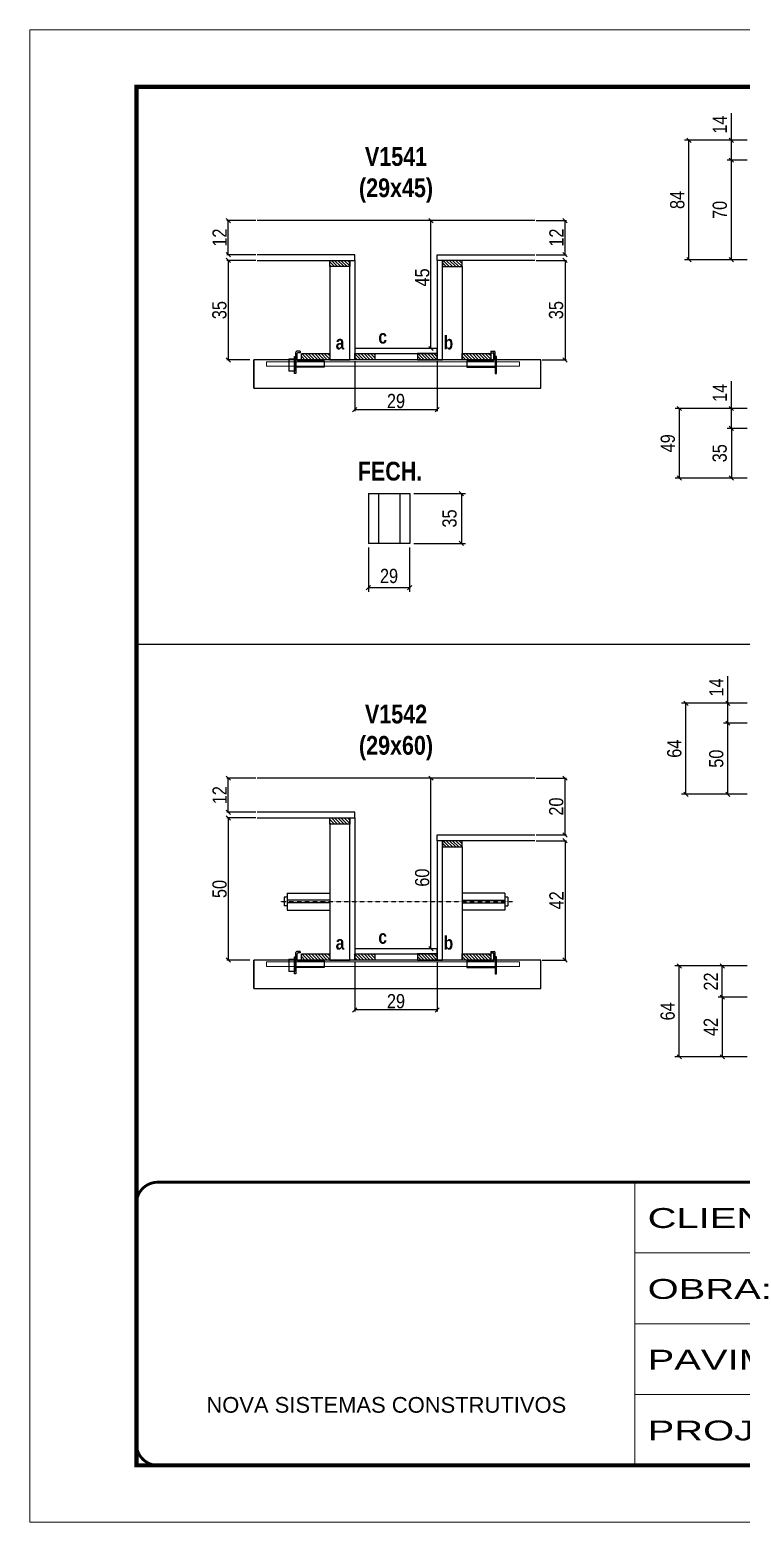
# Model space of a CAD drawing. Extents: x 3309 to 9563, y -2522 to 14608.
# Drawn here: x 6493 to 6993, y 6666 to 7716 of the extents above; entities that cross this region are included whole.
import ezdxf

# ---------------------------------------------------------------- set-up
doc = ezdxf.new("R2010")
doc.units = 0
for name, pattern in [('CONTINUO', [0]), ('DASHED', [0.75, 0.5, -0.25]), ('HIDDEN', [0.375, 0.25, -0.125])]:
    doc.linetypes.add(name, pattern=pattern)
for name, color, linetype in [('barrote', 251, 'Continuous'), ('COTA', 241, 'Continuous'), ('detalhes', 4, 'Continuous'), ('NOMENCLATURA', 7, 'Continuous'), ('Painéis', 200, 'Continuous'), ('presilha', 1, 'Continuous'), ('SARR_2.2x10', 60, 'Continuous'), ('SARR_2.2x7', 40, 'Continuous'), ('SARR_3.5x7', 81, 'Continuous'), ('TENSOR', 3, 'Continuous')]:
    doc.layers.add(name, color=color, linetype=linetype)
for name, color, linetype, lineweight in [('CONCRETO', 251, 'Continuous', 25), ('Folhas', 255, 'Continuous', 9), ('SARRAFO DE PRESSAO', 251, 'DASHED', 9), ('SCO-___-LAJ', 2, 'Continuous', 0)]:
    doc.layers.add(name, color=color, linetype=linetype, lineweight=lineweight)
doc.styles.add('ARIAL', font='arial.ttf')
doc.styles.add('COTA TECNICA', font='techl___.ttf', dxfattribs={"height": 10})
doc.styles.add('COTA TECNICA 2X', font='techl___.ttf', dxfattribs={"height": 10})
doc.styles.add('TECNICA', font='techb___.ttf', dxfattribs={"height": 10})
doc.styles.add('Tecnologia', font='')
doc.styles.get('Tecnologia').set_extended_font_data('Forgotten Futurist')
doc.dimstyles.new('PAINEL', dxfattribs={"dimtxt": 10, "dimasz": 3, "dimexe": 3, "dimexo": 3, "dimgap": 3, "dimtad": 1, "dimdec": 1, "dimzin": 12, "dimdsep": 46, "dimtxsty": 'COTA TECNICA', "dimblk1": 'OBLIQUE', "dimblk2": 'OBLIQUE', "dimsah": 1, "dimcen": 0.9, "dimclrd": 4, "dimclre": 4, "dimclrt": 240, "dimadec": 1, "dimazin": 3, "dimtfac": 1, "dimtdec": 1, "dimtmove": 0, "dimatfit": 3, "dimfxl": 1, "dimtolj": 1, "dimtzin": 12, "dimarcsym": 0})
doc.dimstyles.new('SECAO', dxfattribs={"dimscale": 0.333333, "dimtxt": 5, "dimasz": 9, "dimexe": 3, "dimexo": 3, "dimgap": 3, "dimtad": 1, "dimdec": 1, "dimlfac": 0.5, "dimzin": 12, "dimdsep": 46, "dimtxsty": 'COTA TECNICA 2X', "dimblk1": 'OBLIQUE', "dimblk2": 'OBLIQUE', "dimsah": 1, "dimcen": 0.9, "dimclrd": 4, "dimclre": 4, "dimclrt": 240, "dimadec": 1, "dimazin": 3, "dimtfac": 1, "dimtdec": 1, "dimtmove": 0, "dimatfit": 3, "dimfxl": 1, "dimtolj": 1, "dimtzin": 12, "dimarcsym": 0})

# ---------------------------------------------------------------- blocks, each defined once
blk = doc.blocks.new('9999999999')
at = {"color": 30, "linetype": 'CONTINUO'}
for p, q in [((98564.6, 34230.2), (98564.6, 34429.4)), ((98564.6, 34379.6), (99584, 34379.6)), ((98564.6, 34329.8), (99488, 34329.8)), ((98564.6, 34280), (99488, 34280))]:
    blk.add_line(p, q, dxfattribs=at)
at = {"color": 30, "linetype": 'CONTINUO', "const_width": 2}
blk.add_lwpolyline([(99584, 34230.2), (99584, 34414.4, 0.414214), (99569, 34429.4), (98229, 34429.4, 0.414214), (98214, 34414.4), (98214, 34245.2, 0.414214), (98229, 34230.2), (99584, 34230.2)], format="xyb", dxfattribs=at)
at = {"layer": 'Folhas'}
blk.add_lwpolyline([(98139, 34190.2), (99624, 34190.2), (99624, 35240.2), (98139, 35240.2)], close=True, dxfattribs=at)
at = {"layer": 'Folhas', "color": 30, "const_width": 3}
blk.add_lwpolyline([(98214, 34230.2), (99584, 34230.2), (99584, 35200.2), (98214, 35200.2)], close=True, dxfattribs=at)
at = {"color": 7, "linetype": 'Continuous', "ltscale": 5, "style": 'ARIAL'}
blk.add_text('NOVA SISTEMAS CONSTRUTIVOS', height=11.059, dxfattribs=at).set_placement((98263.2, 34267.2))
at = {"layer": 'Folhas', "color": 7, "style": 'Tecnologia', "width": 1.5}
for s, p in [('CLIENTE:', (98573.7, 34397.2)), ('OBRA:', (98573.7, 34347.3)), ('PAVIMENTO:', (98573.7, 34297.5)), ('PROJETO:', (98573.7, 34247.7))]:
    blk.add_text(s, height=14, dxfattribs=at).set_placement(p)
blk = doc.blocks.new('_Oblique')
at = {"color": 0, "linetype": 'ByBlock', "lineweight": -2}
blk.add_line((-0.5, -0.5), (0.5, 0.5), dxfattribs=at)
blk = doc.blocks.new('*D2457')
at = {"layer": 'COTA', "color": 4, "lineweight": -2, "transparency": 16777216}
for p, q in [((6721.5, 7483.2), (6721.5, 7448.1)), ((6779.5, 7483.2), (6779.5, 7448.1)), ((6779.5, 7449.1), (6721.5, 7449.1))]:
    blk.add_line(p, q, dxfattribs=at)
at = {"layer": 'Defpoints', "color": 0, "transparency": 16777216}
for p in [(6721.5, 7484.2), (6779.5, 7484.2), (6721.5, 7449.1)]:
    blk.add_point(p, dxfattribs=at)
at = {"layer": 'COTA', "color": 4, "lineweight": -2, "transparency": 16777216, "xscale": 3, "yscale": 3, "zscale": 3, "rotation": 180}
blk.add_blockref('_Oblique', (6721.5, 7449.1), dxfattribs=at)
at = {"layer": 'COTA', "color": 4, "lineweight": -2, "transparency": 16777216, "xscale": 3, "yscale": 3, "zscale": 3}
blk.add_blockref('_Oblique', (6779.5, 7449.1), dxfattribs=at)
at = {"layer": 'COTA', "color": 240, "transparency": 16777216, "insert": (6750.5, 7455.2), "char_height": 10, "attachment_point": 5, "style": 'COTA TECNICA 2X'}
blk.add_mtext('\\A1;29', dxfattribs=at)
blk = doc.blocks.new('PRESILHA METÁLICA 1')
at = {"layer": 'presilha'}
for p, q in [((7.5, 10.6), (7.5, 19.9)), ((12, 21), (8.6, 21)), ((9, 11.6), (9, 18.9)), ((12, 19.5), (9.6, 19.5)), ((12, 21), (12, 19.5)), ((0, 13), (6, 13)), ((0, 13), (0, 0)), ((6, 0), (0, 0)), ((6, 15.5), (7.5, 15.5)), ((6, -2.5), (6, 15.5)), ((6, 13), (6, 0)), ((7.5, 15.5), (7.5, -2.5)), ((37.5, 4.1), (7.5, 4.1)), ((37.5, 11), (9.6, 11)), ((37.5, 11), (37.5, 4.1)), ((7.5, -2.5), (6, -2.5))]:
    blk.add_line(p, q, dxfattribs=at)
for centre, radius, start, end in [((8.6, 19.9), 1.14, 90, 180), ((9.6, 18.9), 0.57, 90, 180), ((9.6, 11.6), 0.57, 180, 270)]:
    blk.add_arc(centre, radius, start, end, dxfattribs=at)
blk = doc.blocks.new('PRESILHA METÁLICA 2')
at = {"layer": 'presilha'}
for p, q in [((-5.2, 23.5), (-5.2, 22)), ((-5.2, 23.5), (-1.9, 23.5)), ((-5.2, 22), (-2.8, 22)), ((-2.2, 14.1), (-2.2, 21.4)), ((0.8, 18), (-0.8, 18)), ((-0.8, 18), (-0.8, 0)), ((-0.8, 14.6), (-0.8, 22.4)), ((0.8, 0), (0.8, 18)), ((-30.8, 13.5), (-30.8, 6.6)), ((-30.8, 13.5), (-2.8, 13.5)), ((-30.8, 6.6), (-0.8, 6.6)), ((-0.8, 0), (0.8, 0))]:
    blk.add_line(p, q, dxfattribs=at)
for centre, radius, start, end in [((-2.8, 21.4), 0.57, 0, 90), ((-1.9, 22.4), 1.14, 0, 90), ((-2.8, 14.1), 0.57, 270, 0)]:
    blk.add_arc(centre, radius, start, end, dxfattribs=at)
blk = doc.blocks.new('*D2458')
at = {"layer": 'COTA', "color": 4, "lineweight": -2, "transparency": 16777216}
for p, q in [((6651.8, 7554.2), (6631.5, 7554.2)), ((6632.5, 7554.2), (6632.5, 7484.2)), ((6647.7, 7484.2), (6631.5, 7484.2))]:
    blk.add_line(p, q, dxfattribs=at)
at = {"layer": 'Defpoints', "color": 0, "transparency": 16777216}
for p in [(6652.8, 7554.2), (6632.5, 7484.2), (6648.7, 7484.2)]:
    blk.add_point(p, dxfattribs=at)
at = {"layer": 'COTA', "color": 4, "lineweight": -2, "transparency": 16777216, "xscale": 3, "yscale": 3, "zscale": 3}
for p, rotation in [((6632.5, 7554.2), 90), ((6632.5, 7484.2), 270)]:
    blk.add_blockref('_Oblique', p, dxfattribs=dict(at, rotation=rotation))
at = {"layer": 'COTA', "color": 240, "transparency": 16777216, "insert": (6626.3, 7519.2), "char_height": 10, "attachment_point": 5, "rotation": 90, "style": 'COTA TECNICA 2X'}
blk.add_mtext('\\A1;35', dxfattribs=at)
blk = doc.blocks.new('*D2459')
at = {"layer": 'COTA', "color": 4, "lineweight": -2, "transparency": 16777216}
for p, q in [((6849.2, 7554.2), (6870.5, 7554.2)), ((6869.5, 7554.2), (6869.5, 7484.2)), ((6853.3, 7484.2), (6870.5, 7484.2))]:
    blk.add_line(p, q, dxfattribs=at)
at = {"layer": 'Defpoints', "color": 0, "transparency": 16777216}
for p in [(6848.2, 7554.2), (6852.3, 7484.2), (6869.5, 7484.2)]:
    blk.add_point(p, dxfattribs=at)
at = {"layer": 'COTA', "color": 4, "lineweight": -2, "transparency": 16777216, "xscale": 3, "yscale": 3, "zscale": 3}
for p, rotation in [((6869.5, 7554.2), 90), ((6869.5, 7484.2), 270)]:
    blk.add_blockref('_Oblique', p, dxfattribs=dict(at, rotation=rotation))
at = {"layer": 'COTA', "color": 240, "transparency": 16777216, "insert": (6863.2, 7519.2), "char_height": 10, "attachment_point": 5, "rotation": 90, "style": 'COTA TECNICA 2X'}
blk.add_mtext('\\A1;35', dxfattribs=at)
blk = doc.blocks.new('*D2460')
at = {"layer": 'COTA', "color": 4, "lineweight": -2, "transparency": 16777216}
for p, q in [((6778.5, 7582.2), (6774.1, 7582.2)), ((6775.1, 7492.2), (6775.1, 7582.2)), ((6778.5, 7492.2), (6774.1, 7492.2))]:
    blk.add_line(p, q, dxfattribs=at)
at = {"layer": 'Defpoints', "color": 0, "transparency": 16777216}
for p in [(6775.1, 7582.2), (6779.5, 7582.2), (6779.5, 7492.2)]:
    blk.add_point(p, dxfattribs=at)
at = {"layer": 'COTA', "color": 4, "lineweight": -2, "transparency": 16777216, "xscale": 3, "yscale": 3, "zscale": 3}
for p, rotation in [((6775.1, 7582.2), 90), ((6775.1, 7492.2), 270)]:
    blk.add_blockref('_Oblique', p, dxfattribs=dict(at, rotation=rotation))
at = {"layer": 'COTA', "color": 240, "transparency": 16777216, "insert": (6769, 7542.2), "char_height": 10, "attachment_point": 5, "rotation": 90, "style": 'COTA TECNICA 2X'}
blk.add_mtext('\\A1;45', dxfattribs=at)
blk = doc.blocks.new('*D2461')
at = {"layer": 'COTA', "color": 4, "lineweight": -2, "transparency": 16777216}
for p, q in [((6849.2, 7582.2), (6870.5, 7582.2)), ((6869.5, 7558.2), (6869.5, 7582.2)), ((6849.2, 7558.2), (6870.5, 7558.2))]:
    blk.add_line(p, q, dxfattribs=at)
at = {"layer": 'Defpoints', "color": 0, "transparency": 16777216}
for p in [(6848.2, 7582.2), (6869.5, 7582.2), (6848.2, 7558.2)]:
    blk.add_point(p, dxfattribs=at)
at = {"layer": 'COTA', "color": 4, "lineweight": -2, "transparency": 16777216, "xscale": 3, "yscale": 3, "zscale": 3}
for p, rotation in [((6869.5, 7582.2), 90), ((6869.5, 7558.2), 270)]:
    blk.add_blockref('_Oblique', p, dxfattribs=dict(at, rotation=rotation))
at = {"layer": 'COTA', "color": 240, "transparency": 16777216, "insert": (6863.4, 7570.2), "char_height": 10, "attachment_point": 5, "rotation": 90, "style": 'COTA TECNICA 2X'}
blk.add_mtext('\\A1;12', dxfattribs=at)
blk = doc.blocks.new('*D2467')
at = {"layer": 'COTA', "color": 4, "lineweight": -2, "transparency": 16777216}
for p, q in [((6651.8, 7582.2), (6631.5, 7582.2)), ((6632.5, 7558.2), (6632.5, 7582.2)), ((6651.8, 7558.2), (6631.5, 7558.2))]:
    blk.add_line(p, q, dxfattribs=at)
at = {"layer": 'Defpoints', "color": 0, "transparency": 16777216}
for p in [(6632.5, 7582.2), (6652.8, 7582.2), (6652.8, 7558.2)]:
    blk.add_point(p, dxfattribs=at)
at = {"layer": 'COTA', "color": 4, "lineweight": -2, "transparency": 16777216, "xscale": 3, "yscale": 3, "zscale": 3}
for p, rotation in [((6632.5, 7582.2), 90), ((6632.5, 7558.2), 270)]:
    blk.add_blockref('_Oblique', p, dxfattribs=dict(at, rotation=rotation))
at = {"layer": 'COTA', "color": 240, "transparency": 16777216, "insert": (6626.4, 7570.2), "char_height": 10, "attachment_point": 5, "rotation": 90, "style": 'COTA TECNICA 2X'}
blk.add_mtext('\\A1;12', dxfattribs=at)
blk = doc.blocks.new('*D2488')
at = {"layer": 'COTA', "color": 4, "lineweight": -2, "transparency": 16777216}
for p, q in [((6721.5, 7060.9), (6721.5, 7025.8)), ((6779.5, 7060.9), (6779.5, 7025.8)), ((6779.5, 7026.8), (6721.5, 7026.8))]:
    blk.add_line(p, q, dxfattribs=at)
at = {"layer": 'Defpoints', "color": 0, "transparency": 16777216}
for p in [(6721.5, 7061.9), (6779.5, 7061.9), (6721.5, 7026.8)]:
    blk.add_point(p, dxfattribs=at)
at = {"layer": 'COTA', "color": 4, "lineweight": -2, "transparency": 16777216, "xscale": 3, "yscale": 3, "zscale": 3, "rotation": 180}
blk.add_blockref('_Oblique', (6721.5, 7026.8), dxfattribs=at)
at = {"layer": 'COTA', "color": 4, "lineweight": -2, "transparency": 16777216, "xscale": 3, "yscale": 3, "zscale": 3}
blk.add_blockref('_Oblique', (6779.5, 7026.8), dxfattribs=at)
at = {"layer": 'COTA', "color": 240, "transparency": 16777216, "insert": (6750.5, 7032.9), "char_height": 10, "attachment_point": 5, "style": 'COTA TECNICA 2X'}
blk.add_mtext('\\A1;29', dxfattribs=at)
blk = doc.blocks.new('*D2489')
at = {"layer": 'COTA', "color": 4, "lineweight": -2, "transparency": 16777216}
for p, q in [((6651.8, 7161.9), (6631.5, 7161.9)), ((6632.5, 7161.9), (6632.5, 7061.9)), ((6647.7, 7061.9), (6631.5, 7061.9))]:
    blk.add_line(p, q, dxfattribs=at)
at = {"layer": 'Defpoints', "color": 0, "transparency": 16777216}
for p in [(6652.8, 7161.9), (6632.5, 7061.9), (6648.7, 7061.9)]:
    blk.add_point(p, dxfattribs=at)
at = {"layer": 'COTA', "color": 4, "lineweight": -2, "transparency": 16777216, "xscale": 3, "yscale": 3, "zscale": 3}
for p, rotation in [((6632.5, 7161.9), 90), ((6632.5, 7061.9), 270)]:
    blk.add_blockref('_Oblique', p, dxfattribs=dict(at, rotation=rotation))
at = {"layer": 'COTA', "color": 240, "transparency": 16777216, "insert": (6626.4, 7111.9), "char_height": 10, "attachment_point": 5, "rotation": 90, "style": 'COTA TECNICA 2X'}
blk.add_mtext('\\A1;50', dxfattribs=at)
blk = doc.blocks.new('*D2490')
at = {"layer": 'COTA', "color": 4, "lineweight": -2, "transparency": 16777216}
for p, q in [((6849.2, 7145.9), (6870.5, 7145.9)), ((6869.5, 7145.9), (6869.5, 7061.9)), ((6853.3, 7061.9), (6870.5, 7061.9))]:
    blk.add_line(p, q, dxfattribs=at)
at = {"layer": 'Defpoints', "color": 0, "transparency": 16777216}
for p in [(6848.2, 7145.9), (6852.3, 7061.9), (6869.5, 7061.9)]:
    blk.add_point(p, dxfattribs=at)
at = {"layer": 'COTA', "color": 4, "lineweight": -2, "transparency": 16777216, "xscale": 3, "yscale": 3, "zscale": 3}
for p, rotation in [((6869.5, 7145.9), 90), ((6869.5, 7061.9), 270)]:
    blk.add_blockref('_Oblique', p, dxfattribs=dict(at, rotation=rotation))
at = {"layer": 'COTA', "color": 240, "transparency": 16777216, "insert": (6863.4, 7103.9), "char_height": 10, "attachment_point": 5, "rotation": 90, "style": 'COTA TECNICA 2X'}
blk.add_mtext('\\A1;42', dxfattribs=at)
blk = doc.blocks.new('*D2491')
at = {"layer": 'COTA', "color": 4, "lineweight": -2, "transparency": 16777216}
for p, q in [((6778.5, 7189.9), (6774.1, 7189.9)), ((6775.1, 7069.9), (6775.1, 7189.9)), ((6778.5, 7069.9), (6774.1, 7069.9))]:
    blk.add_line(p, q, dxfattribs=at)
at = {"layer": 'Defpoints', "color": 0, "transparency": 16777216}
for p in [(6775.1, 7189.9), (6779.5, 7189.9), (6779.5, 7069.9)]:
    blk.add_point(p, dxfattribs=at)
at = {"layer": 'COTA', "color": 4, "lineweight": -2, "transparency": 16777216, "xscale": 3, "yscale": 3, "zscale": 3}
for p, rotation in [((6775.1, 7189.9), 90), ((6775.1, 7069.9), 270)]:
    blk.add_blockref('_Oblique', p, dxfattribs=dict(at, rotation=rotation))
at = {"layer": 'COTA', "color": 240, "transparency": 16777216, "insert": (6769, 7119.9), "char_height": 10, "attachment_point": 5, "rotation": 90, "style": 'COTA TECNICA 2X'}
blk.add_mtext('\\A1;60', dxfattribs=at)
blk = doc.blocks.new('*D2492')
at = {"layer": 'COTA', "color": 4, "lineweight": -2, "transparency": 16777216}
for p, q in [((6849.2, 7189.9), (6870.5, 7189.9)), ((6869.5, 7149.9), (6869.5, 7189.9)), ((6849.2, 7149.9), (6870.5, 7149.9))]:
    blk.add_line(p, q, dxfattribs=at)
at = {"layer": 'Defpoints', "color": 0, "transparency": 16777216}
for p in [(6848.2, 7189.9), (6869.5, 7189.9), (6848.2, 7149.9)]:
    blk.add_point(p, dxfattribs=at)
at = {"layer": 'COTA', "color": 4, "lineweight": -2, "transparency": 16777216, "xscale": 3, "yscale": 3, "zscale": 3}
for p, rotation in [((6869.5, 7189.9), 90), ((6869.5, 7149.9), 270)]:
    blk.add_blockref('_Oblique', p, dxfattribs=dict(at, rotation=rotation))
at = {"layer": 'COTA', "color": 240, "transparency": 16777216, "insert": (6863.3, 7169.9), "char_height": 10, "attachment_point": 5, "rotation": 90, "style": 'COTA TECNICA 2X'}
blk.add_mtext('\\A1;20', dxfattribs=at)
blk = doc.blocks.new('*D2493')
at = {"layer": 'COTA', "color": 4, "lineweight": -2, "transparency": 16777216}
for p, q in [((6651.8, 7189.9), (6631.5, 7189.9)), ((6632.5, 7165.9), (6632.5, 7189.9)), ((6651.8, 7165.9), (6631.5, 7165.9))]:
    blk.add_line(p, q, dxfattribs=at)
at = {"layer": 'Defpoints', "color": 0, "transparency": 16777216}
for p in [(6632.5, 7189.9), (6652.8, 7189.9), (6652.8, 7165.9)]:
    blk.add_point(p, dxfattribs=at)
at = {"layer": 'COTA', "color": 4, "lineweight": -2, "transparency": 16777216, "xscale": 3, "yscale": 3, "zscale": 3}
for p, rotation in [((6632.5, 7189.9), 90), ((6632.5, 7165.9), 270)]:
    blk.add_blockref('_Oblique', p, dxfattribs=dict(at, rotation=rotation))
at = {"layer": 'COTA', "color": 240, "transparency": 16777216, "insert": (6626.4, 7177.9), "char_height": 10, "attachment_point": 5, "rotation": 90, "style": 'COTA TECNICA 2X'}
blk.add_mtext('\\A1;12', dxfattribs=at)
blk = doc.blocks.new('*D2497')
at = {"layer": 'COTA', "color": 4, "lineweight": -2, "transparency": 16777216}
for p, q in [((6997.7, 7228.6), (6981, 7228.6)), ((6984, 7178.6), (6984, 7228.6)), ((6997.7, 7178.6), (6981, 7178.6))]:
    blk.add_line(p, q, dxfattribs=at)
at = {"layer": 'Defpoints', "color": 0, "transparency": 16777216}
for p in [(6984, 7228.6), (7000.7, 7228.6), (7000.7, 7178.6)]:
    blk.add_point(p, dxfattribs=at)
at = {"layer": 'COTA', "color": 4, "lineweight": -2, "transparency": 16777216, "xscale": 3, "yscale": 3, "zscale": 3}
for p, rotation in [((6984, 7228.6), 90), ((6984, 7178.6), 270)]:
    blk.add_blockref('_Oblique', p, dxfattribs=dict(at, rotation=rotation))
at = {"layer": 'COTA', "color": 240, "transparency": 16777216, "insert": (6975.9, 7203.6), "char_height": 10, "attachment_point": 5, "rotation": 90, "style": 'COTA TECNICA'}
blk.add_mtext('\\A1;50', dxfattribs=at)
blk = doc.blocks.new('*D2498')
at = {"layer": 'COTA', "color": 4, "lineweight": -2, "transparency": 16777216}
for p, q in [((6984, 7242.6), (6984, 7261.7)), ((6997.7, 7242.6), (6981, 7242.6)), ((6984, 7228.6), (6984, 7242.6)), ((6997.7, 7228.6), (6981, 7228.6))]:
    blk.add_line(p, q, dxfattribs=at)
at = {"layer": 'Defpoints', "color": 0, "transparency": 16777216}
for p in [(6984, 7242.6), (7000.7, 7242.6), (7000.7, 7228.6)]:
    blk.add_point(p, dxfattribs=at)
at = {"layer": 'COTA', "color": 4, "lineweight": -2, "transparency": 16777216, "xscale": 3, "yscale": 3, "zscale": 3}
for p, rotation in [((6984, 7242.6), 90), ((6984, 7228.6), 270)]:
    blk.add_blockref('_Oblique', p, dxfattribs=dict(at, rotation=rotation))
at = {"layer": 'COTA', "color": 240, "transparency": 16777216, "insert": (6975.9, 7253.7), "char_height": 10, "attachment_point": 5, "rotation": 90, "style": 'COTA TECNICA'}
blk.add_mtext('\\A1;14', dxfattribs=at)
blk = doc.blocks.new('*D2499')
at = {"layer": 'COTA', "color": 4, "lineweight": -2, "transparency": 16777216}
for p, q in [((6997.7, 7242.6), (6951.5, 7242.6)), ((6954.5, 7178.6), (6954.5, 7242.6)), ((6997.7, 7178.6), (6951.5, 7178.6))]:
    blk.add_line(p, q, dxfattribs=at)
at = {"layer": 'Defpoints', "color": 0, "transparency": 16777216}
for p in [(6954.5, 7242.6), (7000.7, 7242.6), (7000.7, 7178.6)]:
    blk.add_point(p, dxfattribs=at)
at = {"layer": 'COTA', "color": 4, "lineweight": -2, "transparency": 16777216, "xscale": 3, "yscale": 3, "zscale": 3}
for p, rotation in [((6954.5, 7242.6), 90), ((6954.5, 7178.6), 270)]:
    blk.add_blockref('_Oblique', p, dxfattribs=dict(at, rotation=rotation))
at = {"layer": 'COTA', "color": 240, "transparency": 16777216, "insert": (6946.4, 7210.6), "char_height": 10, "attachment_point": 5, "rotation": 90, "style": 'COTA TECNICA'}
blk.add_mtext('\\A1;64', dxfattribs=at)
blk = doc.blocks.new('*D2509')
at = {"layer": 'COTA', "color": 4, "lineweight": -2, "transparency": 16777216}
for p, q in [((6997.7, 7057.8), (6977.1, 7057.8)), ((6980.1, 7035.8), (6980.1, 7057.8)), ((6997.7, 7035.8), (6977.1, 7035.8))]:
    blk.add_line(p, q, dxfattribs=at)
at = {"layer": 'Defpoints', "color": 0, "transparency": 16777216}
for p in [(6980.1, 7057.8), (7000.7, 7057.8), (7000.7, 7035.8)]:
    blk.add_point(p, dxfattribs=at)
at = {"layer": 'COTA', "color": 4, "lineweight": -2, "transparency": 16777216, "xscale": 3, "yscale": 3, "zscale": 3}
for p, rotation in [((6980.1, 7057.8), 90), ((6980.1, 7035.8), 270)]:
    blk.add_blockref('_Oblique', p, dxfattribs=dict(at, rotation=rotation))
at = {"layer": 'COTA', "color": 240, "transparency": 16777216, "insert": (6972.1, 7046.8), "char_height": 10, "attachment_point": 5, "rotation": 90, "style": 'COTA TECNICA'}
blk.add_mtext('\\A1;22', dxfattribs=at)
blk = doc.blocks.new('*D2510')
at = {"layer": 'COTA', "color": 4, "lineweight": -2, "transparency": 16777216}
for p, q in [((6997.7, 7035.8), (6977.1, 7035.8)), ((6980.1, 7035.8), (6980.1, 6993.8)), ((6997.7, 6993.8), (6977.1, 6993.8))]:
    blk.add_line(p, q, dxfattribs=at)
at = {"layer": 'Defpoints', "color": 0, "transparency": 16777216}
for p in [(7000.7, 7035.8), (6980.1, 6993.8), (7000.7, 6993.8)]:
    blk.add_point(p, dxfattribs=at)
at = {"layer": 'COTA', "color": 4, "lineweight": -2, "transparency": 16777216, "xscale": 3, "yscale": 3, "zscale": 3}
for p, rotation in [((6980.1, 7035.8), 90), ((6980.1, 6993.8), 270)]:
    blk.add_blockref('_Oblique', p, dxfattribs=dict(at, rotation=rotation))
at = {"layer": 'COTA', "color": 240, "transparency": 16777216, "insert": (6972, 7014.8), "char_height": 10, "attachment_point": 5, "rotation": 90, "style": 'COTA TECNICA'}
blk.add_mtext('\\A1;42', dxfattribs=at)
blk = doc.blocks.new('*D2511')
at = {"layer": 'COTA', "color": 4, "lineweight": -2, "transparency": 16777216}
for p, q in [((6997.7, 7057.8), (6946.8, 7057.8)), ((6949.8, 6993.8), (6949.8, 7057.8)), ((6997.7, 6993.8), (6946.8, 6993.8))]:
    blk.add_line(p, q, dxfattribs=at)
at = {"layer": 'Defpoints', "color": 0, "transparency": 16777216}
for p in [(6949.8, 7057.8), (7000.7, 7057.8), (7000.7, 6993.8)]:
    blk.add_point(p, dxfattribs=at)
at = {"layer": 'COTA', "color": 4, "lineweight": -2, "transparency": 16777216, "xscale": 3, "yscale": 3, "zscale": 3}
for p, rotation in [((6949.8, 7057.8), 90), ((6949.8, 6993.8), 270)]:
    blk.add_blockref('_Oblique', p, dxfattribs=dict(at, rotation=rotation))
at = {"layer": 'COTA', "color": 240, "transparency": 16777216, "insert": (6941.7, 7025.8), "char_height": 10, "attachment_point": 5, "rotation": 90, "style": 'COTA TECNICA'}
blk.add_mtext('\\A1;64', dxfattribs=at)
blk = doc.blocks.new('*D2642')
at = {"layer": 'COTA', "color": 4, "lineweight": -2, "transparency": 16777216}
for p, q in [((6997.7, 7624.7), (6983.5, 7624.7)), ((6986.5, 7554.7), (6986.5, 7624.7)), ((6997.7, 7554.7), (6983.5, 7554.7))]:
    blk.add_line(p, q, dxfattribs=at)
at = {"layer": 'Defpoints', "color": 0, "transparency": 16777216}
for p in [(6986.5, 7624.7), (7000.7, 7624.7, 0), (7000.7, 7554.7, 0)]:
    blk.add_point(p, dxfattribs=at)
at = {"layer": 'COTA', "color": 4, "lineweight": -2, "transparency": 16777216, "xscale": 3, "yscale": 3, "zscale": 3}
for p, rotation in [((6986.5, 7624.7), 90), ((6986.5, 7554.7), 270)]:
    blk.add_blockref('_Oblique', p, dxfattribs=dict(at, rotation=rotation))
at = {"layer": 'COTA', "color": 240, "transparency": 16777216, "insert": (6978.4, 7589.7), "char_height": 10, "attachment_point": 5, "rotation": 90, "style": 'COTA TECNICA'}
blk.add_mtext('\\A1;70', dxfattribs=at)
blk = doc.blocks.new('*D2643')
at = {"layer": 'COTA', "color": 4, "lineweight": -2, "transparency": 16777216}
for p, q in [((6986.5, 7638.7), (6986.5, 7657.8)), ((6997.7, 7638.7), (6983.5, 7638.7)), ((6986.5, 7624.7), (6986.5, 7638.7)), ((6997.7, 7624.7), (6983.5, 7624.7))]:
    blk.add_line(p, q, dxfattribs=at)
at = {"layer": 'Defpoints', "color": 0, "transparency": 16777216}
for p in [(6986.5, 7638.7), (7000.7, 7638.7, 0), (7000.7, 7624.7, 0)]:
    blk.add_point(p, dxfattribs=at)
at = {"layer": 'COTA', "color": 4, "lineweight": -2, "transparency": 16777216, "xscale": 3, "yscale": 3, "zscale": 3}
for p, rotation in [((6986.5, 7638.7), 90), ((6986.5, 7624.7), 270)]:
    blk.add_blockref('_Oblique', p, dxfattribs=dict(at, rotation=rotation))
at = {"layer": 'COTA', "color": 240, "transparency": 16777216, "insert": (6978.4, 7649.7), "char_height": 10, "attachment_point": 5, "rotation": 90, "style": 'COTA TECNICA'}
blk.add_mtext('\\A1;14', dxfattribs=at)
blk = doc.blocks.new('*D2644')
at = {"layer": 'COTA', "color": 4, "lineweight": -2, "transparency": 16777216}
for p, q in [((6997.7, 7638.7), (6953.6, 7638.7)), ((6956.6, 7554.7), (6956.6, 7638.7)), ((6997.7, 7554.7), (6953.6, 7554.7))]:
    blk.add_line(p, q, dxfattribs=at)
at = {"layer": 'Defpoints', "color": 0, "transparency": 16777216}
for p in [(6956.6, 7638.7), (7000.7, 7638.7, 0), (7000.7, 7554.7, 0)]:
    blk.add_point(p, dxfattribs=at)
at = {"layer": 'COTA', "color": 4, "lineweight": -2, "transparency": 16777216, "xscale": 3, "yscale": 3, "zscale": 3}
for p, rotation in [((6956.6, 7638.7), 90), ((6956.6, 7554.7), 270)]:
    blk.add_blockref('_Oblique', p, dxfattribs=dict(at, rotation=rotation))
at = {"layer": 'COTA', "color": 240, "transparency": 16777216, "insert": (6948.5, 7596.7), "char_height": 10, "attachment_point": 5, "rotation": 90, "style": 'COTA TECNICA'}
blk.add_mtext('\\A1;84', dxfattribs=at)
blk = doc.blocks.new('*D2656')
at = {"layer": 'COTA', "color": 4, "lineweight": -2, "transparency": 16777216}
for p, q in [((6997.7, 7436), (6983.5, 7436)), ((6986.5, 7436), (6986.5, 7401)), ((6997.7, 7401), (6983.5, 7401))]:
    blk.add_line(p, q, dxfattribs=at)
at = {"layer": 'Defpoints', "color": 0, "transparency": 16777216}
for p in [(7000.7, 7436, 0), (6986.5, 7401), (7000.7, 7401, 0)]:
    blk.add_point(p, dxfattribs=at)
at = {"layer": 'COTA', "color": 4, "lineweight": -2, "transparency": 16777216, "xscale": 3, "yscale": 3, "zscale": 3}
for p, rotation in [((6986.5, 7436), 90), ((6986.5, 7401), 270)]:
    blk.add_blockref('_Oblique', p, dxfattribs=dict(at, rotation=rotation))
at = {"layer": 'COTA', "color": 240, "transparency": 16777216, "insert": (6978.3, 7418.5), "char_height": 10, "attachment_point": 5, "rotation": 90, "style": 'COTA TECNICA'}
blk.add_mtext('\\A1;35', dxfattribs=at)
blk = doc.blocks.new('*D2657')
at = {"layer": 'COTA', "color": 4, "lineweight": -2, "transparency": 16777216}
for p, q in [((6997.7, 7450), (6946.9, 7450)), ((6949.9, 7401), (6949.9, 7450)), ((6997.7, 7401), (6946.9, 7401))]:
    blk.add_line(p, q, dxfattribs=at)
at = {"layer": 'Defpoints', "color": 0, "transparency": 16777216}
for p in [(6949.9, 7450), (7000.7, 7450, 0), (7000.7, 7401, 0)]:
    blk.add_point(p, dxfattribs=at)
at = {"layer": 'COTA', "color": 4, "lineweight": -2, "transparency": 16777216, "xscale": 3, "yscale": 3, "zscale": 3}
for p, rotation in [((6949.9, 7450), 90), ((6949.9, 7401), 270)]:
    blk.add_blockref('_Oblique', p, dxfattribs=dict(at, rotation=rotation))
at = {"layer": 'COTA', "color": 240, "transparency": 16777216, "insert": (6941.8, 7425.5), "char_height": 10, "attachment_point": 5, "rotation": 90, "style": 'COTA TECNICA'}
blk.add_mtext('\\A1;49', dxfattribs=at)
blk = doc.blocks.new('*D2660')
at = {"layer": 'COTA', "color": 4, "lineweight": -2, "transparency": 16777216}
for p, q in [((6986.5, 7450), (6986.5, 7469.1)), ((6997.7, 7450), (6983.5, 7450)), ((6986.5, 7436), (6986.5, 7450)), ((6997.7, 7436), (6983.5, 7436))]:
    blk.add_line(p, q, dxfattribs=at)
at = {"layer": 'Defpoints', "color": 0, "transparency": 16777216}
for p in [(6986.5, 7450), (7000.7, 7450, 0), (7000.7, 7436, 0)]:
    blk.add_point(p, dxfattribs=at)
at = {"layer": 'COTA', "color": 4, "lineweight": -2, "transparency": 16777216, "xscale": 3, "yscale": 3, "zscale": 3}
for p, rotation in [((6986.5, 7450), 90), ((6986.5, 7436), 270)]:
    blk.add_blockref('_Oblique', p, dxfattribs=dict(at, rotation=rotation))
at = {"layer": 'COTA', "color": 240, "transparency": 16777216, "insert": (6978.4, 7461), "char_height": 10, "attachment_point": 5, "rotation": 90, "style": 'COTA TECNICA'}
blk.add_mtext('\\A1;14', dxfattribs=at)
blk = doc.blocks.new('*D2663')
at = {"layer": 'COTA', "color": 4, "lineweight": -2, "transparency": 16777216}
for p, q in [((6731.1, 7352.1), (6731.1, 7321)), ((6760.1, 7352.1), (6760.1, 7321)), ((6731.1, 7324), (6760.1, 7324))]:
    blk.add_line(p, q, dxfattribs=at)
at = {"layer": 'Defpoints', "color": 0, "transparency": 16777216}
for p in [(6731.1, 7355.1, 0), (6760.1, 7355.1, 0), (6760.1, 7324)]:
    blk.add_point(p, dxfattribs=at)
at = {"layer": 'COTA', "color": 4, "lineweight": -2, "transparency": 16777216, "xscale": 3, "yscale": 3, "zscale": 3, "rotation": 180}
blk.add_blockref('_Oblique', (6731.1, 7324), dxfattribs=at)
at = {"layer": 'COTA', "color": 4, "lineweight": -2, "transparency": 16777216, "xscale": 3, "yscale": 3, "zscale": 3}
blk.add_blockref('_Oblique', (6760.1, 7324), dxfattribs=at)
at = {"layer": 'COTA', "color": 240, "transparency": 16777216, "insert": (6745.6, 7332.1), "char_height": 10, "attachment_point": 5, "style": 'COTA TECNICA'}
blk.add_mtext('\\A1;29', dxfattribs=at)
blk = doc.blocks.new('*D2664')
at = {"layer": 'COTA', "color": 4, "lineweight": -2, "transparency": 16777216}
for p, q in [((6763.1, 7390.1), (6799.5, 7390.1)), ((6796.5, 7390.1), (6796.5, 7355.1)), ((6763.1, 7355.1), (6799.5, 7355.1))]:
    blk.add_line(p, q, dxfattribs=at)
at = {"layer": 'Defpoints', "color": 0, "transparency": 16777216}
for p in [(6760.1, 7390.1, 0), (6760.1, 7355.1, 0), (6796.5, 7355.1)]:
    blk.add_point(p, dxfattribs=at)
at = {"layer": 'COTA', "color": 4, "lineweight": -2, "transparency": 16777216, "xscale": 3, "yscale": 3, "zscale": 3}
for p, rotation in [((6796.5, 7390.1), 90), ((6796.5, 7355.1), 270)]:
    blk.add_blockref('_Oblique', p, dxfattribs=dict(at, rotation=rotation))
at = {"layer": 'COTA', "color": 240, "transparency": 16777216, "insert": (6788.2, 7372.6), "char_height": 10, "attachment_point": 5, "rotation": 90, "style": 'COTA TECNICA'}
blk.add_mtext('\\A1;35', dxfattribs=at)

msp = doc.modelspace()

# ---------------------------------------------------------------- hatches: boundary and pattern name
at = {"layer": 'SARR_2.2x10'}
h = msp.add_hatch(dxfattribs=at)
h.set_pattern_fill('ANSI31', color=256, scale=0.5, angle=90)
h.set_pattern_definition([(135, (39877.4724, -116027.9706), (-1.122532015, -1.122532015), [])])
h.paths.add_polyline_path([(6683.93, 7488.6), (6683.93, 7484.2), (6703.93, 7484.2), (6703.93, 7488.6)])
h = msp.add_hatch(dxfattribs=at)
h.set_pattern_fill('ANSI31', color=256, scale=0.5, angle=90)
h.set_pattern_definition([(135, (39990.6724, -116027.9706), (-1.122532015, -1.122532015), [])])
h.paths.add_polyline_path([(6797.13, 7488.6), (6797.13, 7484.2), (6817.13, 7484.2), (6817.13, 7488.6)])
h = msp.add_hatch(dxfattribs=at)
h.set_pattern_fill('ANSI31', color=256, scale=0.5, angle=90)
h.set_pattern_definition([(135, (39877.4724, -116450.2713), (-1.122532015, -1.122532015), [])])
h.paths.add_polyline_path([(6683.93, 7066.3), (6683.93, 7061.9), (6703.93, 7061.9), (6703.93, 7066.3)])
h = msp.add_hatch(dxfattribs=at)
h.set_pattern_fill('ANSI31', color=256, scale=0.5, angle=90)
h.set_pattern_definition([(135, (39990.6724, -116450.2713), (-1.122532015, -1.122532015), [])])
h.paths.add_polyline_path([(6797.13, 7066.3), (6797.13, 7061.9), (6817.13, 7061.9), (6817.13, 7066.3)])
at = {"layer": 'SARR_2.2x7'}
h = msp.add_hatch(dxfattribs=at)
h.set_pattern_fill('ANSI31', color=256, scale=0.5, angle=90)
h.set_pattern_definition([(135, (39891.4724, -115962.3706), (-1.122532015, -1.122532015), [])])
h.paths.add_polyline_path([(6717.93, 7554.2), (6717.93, 7549.8), (6703.93, 7549.8), (6703.93, 7554.2)])
h = msp.add_hatch(dxfattribs=at)
h.set_pattern_fill('ANSI31', color=256, scale=0.5, angle=90)
h.set_pattern_definition([(135, (39891.4724, -115962.3706), (-1.122532015, -1.122532015), [])])
h.paths.add_polyline_path([(6783.13, 7554.2), (6783.13, 7549.8), (6797.13, 7549.8), (6797.13, 7554.2)])
h = msp.add_hatch(dxfattribs=at)
h.set_pattern_fill('ANSI31', color=256, scale=0.5, angle=90)
h.set_pattern_definition([(135, (39957.0724, -116027.9706), (-1.122532015, -1.122532015), [])])
h.paths.add_polyline_path([(6735.53, 7484.2), (6735.53, 7488.6), (6721.53, 7488.6), (6721.53, 7484.2)])
h = msp.add_hatch(dxfattribs=at)
h.set_pattern_fill('ANSI31', color=256, scale=0.5, angle=90)
h.set_pattern_definition([(135, (39977.0724, -116027.9706), (-1.122532015, -1.122532015), [])])
h.paths.add_polyline_path([(6765.53, 7488.6), (6765.53, 7484.2), (6779.53, 7484.2), (6779.53, 7488.6)])
h = msp.add_hatch(dxfattribs=at)
h.set_pattern_fill('ANSI31', color=256, scale=0.5, angle=90)
h.set_pattern_definition([(135, (39891.4724, -116354.6713), (-1.122532015, -1.122532015), [])])
h.paths.add_polyline_path([(6717.93, 7161.9), (6717.93, 7157.5), (6703.93, 7157.5), (6703.93, 7161.9)])
h = msp.add_hatch(dxfattribs=at)
h.set_pattern_fill('ANSI31', color=256, scale=0.5, angle=90)
h.set_pattern_definition([(135, (39891.4724, -116370.6713), (-1.122532015, -1.122532015), [])])
h.paths.add_polyline_path([(6783.13, 7145.9), (6783.13, 7141.5), (6797.13, 7141.5), (6797.13, 7145.9)])
h = msp.add_hatch(dxfattribs=at)
h.set_pattern_fill('ANSI31', color=256, scale=0.5, angle=90)
h.set_pattern_definition([(135, (39957.0724, -116450.2713), (-1.122532015, -1.122532015), [])])
h.paths.add_polyline_path([(6735.53, 7061.9), (6735.53, 7066.3), (6721.53, 7066.3), (6721.53, 7061.9)])
h = msp.add_hatch(dxfattribs=at)
h.set_pattern_fill('ANSI31', color=256, scale=0.5, angle=90)
h.set_pattern_definition([(135, (39977.0724, -116450.2713), (-1.122532015, -1.122532015), [])])
h.paths.add_polyline_path([(6765.53, 7066.3), (6765.53, 7061.9), (6779.53, 7061.9), (6779.53, 7066.3)])

# ---------------------------------------------------------------- linework, layer by layer
at = {"ltscale": 3}
for p, q in [((6673.93, 7109.07), (6673.93, 7097.07)), ((6673.93, 7109.07), (6703.93, 7109.07)), ((6827.13, 7109.07), (6797.13, 7109.07)), ((6827.13, 7109.07), (6827.13, 7097.07)), ((6671.93, 7106.07), (6671.93, 7100.07)), ((6673.93, 7106.07), (6671.93, 7106.07)), ((6673.93, 7100.07), (6671.93, 7100.07)), ((6703.93, 7104.07), (6673.93, 7104.07)), ((6703.93, 7102.07), (6673.93, 7102.07)), ((6797.13, 7104.07), (6827.13, 7104.07)), ((6797.13, 7102.07), (6827.13, 7102.07)), ((6829.13, 7106.07), (6827.13, 7106.07)), ((6827.13, 7100.07), (6829.13, 7100.07)), ((6829.13, 7106.07), (6829.13, 7100.07)), ((6673.93, 7097.07), (6703.93, 7097.07)), ((6827.13, 7097.07), (6797.13, 7097.07))]:
    msp.add_line(p, q, dxfattribs=at)
at = {"layer": 'barrote'}
for points in [[(6650.48, 7464.2), (6852.4, 7464.2), (6852.4, 7484.2), (6650.48, 7484.2)], [(6650.48, 7041.9), (6852.4, 7041.9), (6852.4, 7061.9), (6650.48, 7061.9)]]:
    msp.add_lwpolyline(points, close=True, dxfattribs=at)
at = {"layer": 'CONCRETO', "linetype": 'Continuous'}
for p, q in [((6848.23, 7582.2), (6652.83, 7582.2)), ((6848.23, 7189.9), (6652.83, 7189.9))]:
    msp.add_line(p, q, dxfattribs=at)
at = {"layer": 'COTA'}
msp.add_line((6567.87, 7284.11), (7937.87, 7284.11), dxfattribs=at)
at = {"layer": 'detalhes', "color": 250}
for p, q in [((6650.48, 7464.2), (6650.48, 7484.2)), ((6650.48, 7041.9), (6650.48, 7061.9))]:
    msp.add_line(p, q, dxfattribs=at)
at = {"layer": 'Painéis', "linetype": 'ByBlock'}
for p, q in [((6731.14, 7390.1, 0), (6731.14, 7355.1, 0)), ((6731.14, 7390.1, 0), (6760.14, 7390.1, 0)), ((6760.14, 7390.1, 0), (6760.14, 7355.1, 0)), ((6760.14, 7355.1, 0), (6731.14, 7355.1, 0))]:
    msp.add_line(p, q, dxfattribs=at)
at = {"layer": 'Painéis', "linetype": 'Continuous', "elevation": 0}
for points in [[(6652.83, 7554.2), (6721.53, 7554.2), (6721.53, 7558.2), (6652.83, 7558.2)], [(6848.23, 7554.2), (6779.53, 7554.2), (6779.53, 7558.2), (6848.23, 7558.2)], [(6652.83, 7161.9), (6721.53, 7161.9), (6721.53, 7165.9), (6652.83, 7165.9)], [(6848.23, 7145.9), (6779.53, 7145.9), (6779.53, 7149.9), (6848.23, 7149.9)]]:
    msp.add_lwpolyline(points, dxfattribs=at)
at = {"layer": 'Painéis', "linetype": 'Continuous'}
for points in [[(6717.93, 7484.2), (6717.93, 7554.2), (6721.53, 7554.2), (6721.53, 7484.2)], [(6783.13, 7484.2), (6783.13, 7554.2), (6779.53, 7554.2), (6779.53, 7484.2)], [(6779.53, 7492.2), (6721.53, 7492.2), (6721.53, 7488.6), (6779.53, 7488.6)], [(6717.93, 7061.9), (6717.93, 7161.9), (6721.53, 7161.9), (6721.53, 7061.9)], [(6783.13, 7061.9), (6783.13, 7145.9), (6779.53, 7145.9), (6779.53, 7061.9)], [(6779.53, 7069.9), (6721.53, 7069.9), (6721.53, 7066.3), (6779.53, 7066.3)]]:
    msp.add_lwpolyline(points, close=True, dxfattribs=at)
at = {"layer": 'SARR_2.2x10'}
for points in [[(6683.93, 7488.6), (6703.93, 7488.6), (6703.93, 7484.2), (6683.93, 7484.2)], [(6797.13, 7488.6), (6817.13, 7488.6), (6817.13, 7484.2), (6797.13, 7484.2)], [(6683.93, 7066.3), (6703.93, 7066.3), (6703.93, 7061.9), (6683.93, 7061.9)], [(6797.13, 7066.3), (6817.13, 7066.3), (6817.13, 7061.9), (6797.13, 7061.9)]]:
    msp.add_lwpolyline(points, close=True, dxfattribs=at)
at = {"layer": 'SARR_2.2x7', "linetype": 'Continuous'}
for p, q in [((6738.14, 7390.1, 0), (6738.14, 7355.1, 0)), ((6753.14, 7390.1, 0), (6753.14, 7355.1, 0))]:
    msp.add_line(p, q, dxfattribs=at)
at = {"layer": 'SARR_2.2x7', "elevation": 0}
for points in [[(6703.93, 7554.2), (6717.93, 7554.2), (6717.93, 7549.8), (6703.93, 7549.8)], [(6797.13, 7554.2), (6783.13, 7554.2), (6783.13, 7549.8), (6797.13, 7549.8)], [(6703.93, 7161.9), (6717.93, 7161.9), (6717.93, 7157.5), (6703.93, 7157.5)], [(6797.13, 7145.9), (6783.13, 7145.9), (6783.13, 7141.5), (6797.13, 7141.5)]]:
    msp.add_lwpolyline(points, close=True, dxfattribs=at)
at = {"layer": 'SARR_2.2x7'}
for points in [[(6721.53, 7488.6), (6735.53, 7488.6), (6735.53, 7484.2), (6721.53, 7484.2)], [(6779.53, 7488.6), (6765.53, 7488.6), (6765.53, 7484.2), (6779.53, 7484.2)], [(6721.53, 7066.3), (6735.53, 7066.3), (6735.53, 7061.9), (6721.53, 7061.9)], [(6779.53, 7066.3), (6765.53, 7066.3), (6765.53, 7061.9), (6779.53, 7061.9)]]:
    msp.add_lwpolyline(points, close=True, dxfattribs=at)
at = {"layer": 'SARR_3.5x7'}
for points in [[(6717.93, 7549.8), (6703.93, 7549.8), (6703.93, 7484.2), (6717.93, 7484.2)], [(6783.13, 7549.8), (6797.13, 7549.8), (6797.13, 7484.2), (6783.13, 7484.2)], [(6717.93, 7157.5), (6703.93, 7157.5), (6703.93, 7061.9), (6717.93, 7061.9)], [(6783.13, 7141.5), (6797.13, 7141.5), (6797.13, 7061.9), (6783.13, 7061.9)]]:
    msp.add_lwpolyline(points, close=True, dxfattribs=at)
at = {"layer": 'SCO-___-LAJ', "color": 1}
for points in [[(6659.48, 7482.87), (6837.32, 7482.87), (6837.32, 7479.67), (6659.48, 7479.67)], [(6659.48, 7060.56), (6837.32, 7060.56), (6837.32, 7057.37), (6659.48, 7057.37)]]:
    msp.add_lwpolyline(points, close=True, dxfattribs=at)
at = {"layer": 'TENSOR', "linetype": 'HIDDEN', "ltscale": 0.5}
msp.add_line((6668.93, 7103.07), (6832.44, 7103.07), dxfattribs=at)

# ---------------------------------------------------------------- block references
at = {"layer": 'presilha', "xscale": 0.6666666666666666, "yscale": 0.6666666666666666, "zscale": 0.6666666666666666}
for name, p in [('PRESILHA METÁLICA 1', (6675.07, 7476.23)), ('PRESILHA METÁLICA 2', (6820.81, 7474.57)), ('PRESILHA METÁLICA 1', (6675.07, 7053.93)), ('PRESILHA METÁLICA 2', (6820.81, 7052.27))]:
    msp.add_blockref(name, p, dxfattribs=at)
at = {"layer": 'SARRAFO DE PRESSAO', "color": 6, "linetype": 'ByBlock'}
msp.add_blockref('9999999999', (-91646.11, -27523.8), dxfattribs=at)

# ---------------------------------------------------------------- texts
at = {"layer": 'detalhes', "style": 'TECNICA'}
for s, p in [('a', (6708.06, 7491.56)), ('c', (6738.08, 7495.67)), ('b', (6784.03, 7491.55)), ('c', (6738.08, 7073.37)), ('b', (6784.03, 7069.25)), ('a', (6708.06, 7069.26))]:
    msp.add_text(s, height=9.6, dxfattribs=at).set_placement(p)
at = {"layer": 'NOMENCLATURA', "style": 'TECNICA'}
msp.add_text('FECH.', height=13.2, dxfattribs=at).set_placement((6723.64, 7399.29, 0))
at = {"layer": 'NOMENCLATURA', "char_height": 13.2, "attachment_point": 2, "style": 'TECNICA'}
for s, insert in [('V1541\\P(29x45)', (6750.53, 7633.89)), ('V1542\\P(29x60)', (6750.53, 7241.59))]:
    msp.add_mtext_dynamic_manual_height_columns(s, width=300.2766, gutter_width=1, heights=[0], dxfattribs=dict(at, insert=insert))

# ---------------------------------------------------------------- dimensions: what is measured, and where the dimension line sits
at = {"layer": 'COTA'}
for base, p1, p2, dimstyle, picture, middle in [((6986.48, 7638.67), (7000.73, 7624.67, 0), (7000.73, 7638.67, 0), 'PAINEL', '*D2643', (6978.4, 7649.73)), ((6956.61, 7638.67), (7000.73, 7554.67, 0), (7000.73, 7638.67, 0), 'PAINEL', '*D2644', (6948.51, 7596.67)), ((6986.48, 7624.67), (7000.73, 7554.67, 0), (7000.73, 7624.67, 0), 'PAINEL', '*D2642', (6978.37, 7589.67)), ((6632.49, 7582.2), (6652.83, 7558.2), (6652.83, 7582.2), 'SECAO', '*D2467', (6626.43, 7570.2)), ((6869.45, 7582.2), (6848.23, 7558.2), (6848.23, 7582.2), 'SECAO', '*D2461', (6863.39, 7570.2)), ((6632.49, 7484.2, 0), (6652.83, 7554.2), (6648.72, 7484.2, 0), 'SECAO', '*D2458', (6626.27, 7519.2, 0)), ((6869.45, 7484.2, 0), (6848.23, 7554.2), (6852.35, 7484.2, 0), 'SECAO', '*D2459', (6863.23, 7519.2, 0)), ((6986.48, 7449.96), (7000.73, 7435.96, 0), (7000.73, 7449.96, 0), 'PAINEL', '*D2660', (6978.4, 7461.02)), ((6949.88, 7449.96), (7000.73, 7400.96, 0), (7000.73, 7449.96, 0), 'PAINEL', '*D2657', (6941.78, 7425.46)), ((6986.48, 7400.96), (7000.73, 7435.96, 0), (7000.73, 7400.96, 0), 'PAINEL', '*D2656', (6978.26, 7418.46)), ((6796.47, 7355.1), (6760.14, 7390.1, 0), (6760.14, 7355.1, 0), 'PAINEL', '*D2664', (6788.25, 7372.6)), ((6983.98, 7242.61, 0), (7000.73, 7228.61, 0), (7000.73, 7242.61, 0), 'PAINEL', '*D2498', (6975.91, 7253.67, 0)), ((6954.48, 7242.61, 0), (7000.73, 7178.61, 0), (7000.73, 7242.61, 0), 'PAINEL', '*D2499', (6946.38, 7210.61, 0)), ((6983.98, 7228.61, 0), (7000.73, 7178.61, 0), (7000.73, 7228.61, 0), 'PAINEL', '*D2497', (6975.87, 7203.61, 0)), ((6632.49, 7189.9), (6652.83, 7165.9), (6652.83, 7189.9), 'SECAO', '*D2493', (6626.43, 7177.9)), ((6869.45, 7189.9), (6848.23, 7149.9), (6848.23, 7189.9), 'SECAO', '*D2492', (6863.35, 7169.9)), ((6632.49, 7061.9, 0), (6652.83, 7161.9), (6648.72, 7061.9, 0), 'SECAO', '*D2489', (6626.38, 7111.9, 0)), ((6869.45, 7061.9, 0), (6848.23, 7145.9), (6852.35, 7061.9, 0), 'SECAO', '*D2490', (6863.38, 7103.9, 0)), ((6949.82, 7057.84, 0), (7000.73, 6993.84, 0), (7000.73, 7057.84, 0), 'PAINEL', '*D2511', (6941.71, 7025.84, 0)), ((6980.05, 7057.84, 0), (7000.73, 7035.84, 0), (7000.73, 7057.84, 0), 'PAINEL', '*D2509', (6972.05, 7046.84, 0)), ((6980.05, 6993.84, 0), (7000.73, 7035.84, 0), (7000.73, 6993.84, 0), 'PAINEL', '*D2510', (6971.98, 7014.84, 0))]:
    dim = msp.add_linear_dim(base=base, p1=p1, p2=p2, angle=90, dimstyle=dimstyle, dxfattribs=at)
    dim.commit()
    dim.dimension.update_dxf_attribs({"geometry": picture, "text_midpoint": middle})
for base, p1, p2, angle, picture, middle in [((6775.14, 7582.2), (6779.53, 7492.2), (6779.53, 7582.2), 90, '*D2460', (6775.14, 7542.2)), ((6721.53, 7449.11), (6779.53, 7484.2), (6721.53, 7484.2), 180, '*D2457', (6750.53, 7449.11)), ((6775.14, 7189.9), (6779.53, 7069.9), (6779.53, 7189.9), 90, '*D2491', (6775.14, 7119.9)), ((6721.53, 7026.81), (6779.53, 7061.9), (6721.53, 7061.9), 180, '*D2488', (6750.53, 7026.81))]:
    dim = msp.add_linear_dim(base=base, p1=p1, p2=p2, angle=angle, dimstyle='SECAO', dxfattribs=at)
    dim.commit()
    dim.dimension.update_dxf_attribs({"geometry": picture, "text_midpoint": middle, "dimtype": 160})
dim = msp.add_linear_dim(base=(6760.14, 7324.02), p1=(6731.14, 7355.1, 0), p2=(6760.14, 7355.1, 0), dimstyle='PAINEL', dxfattribs=at)
dim.commit()
dim.dimension.update_dxf_attribs({"geometry": '*D2663', "text_midpoint": (6745.64, 7332.11)})

doc.saveas('drawing.dxf')
